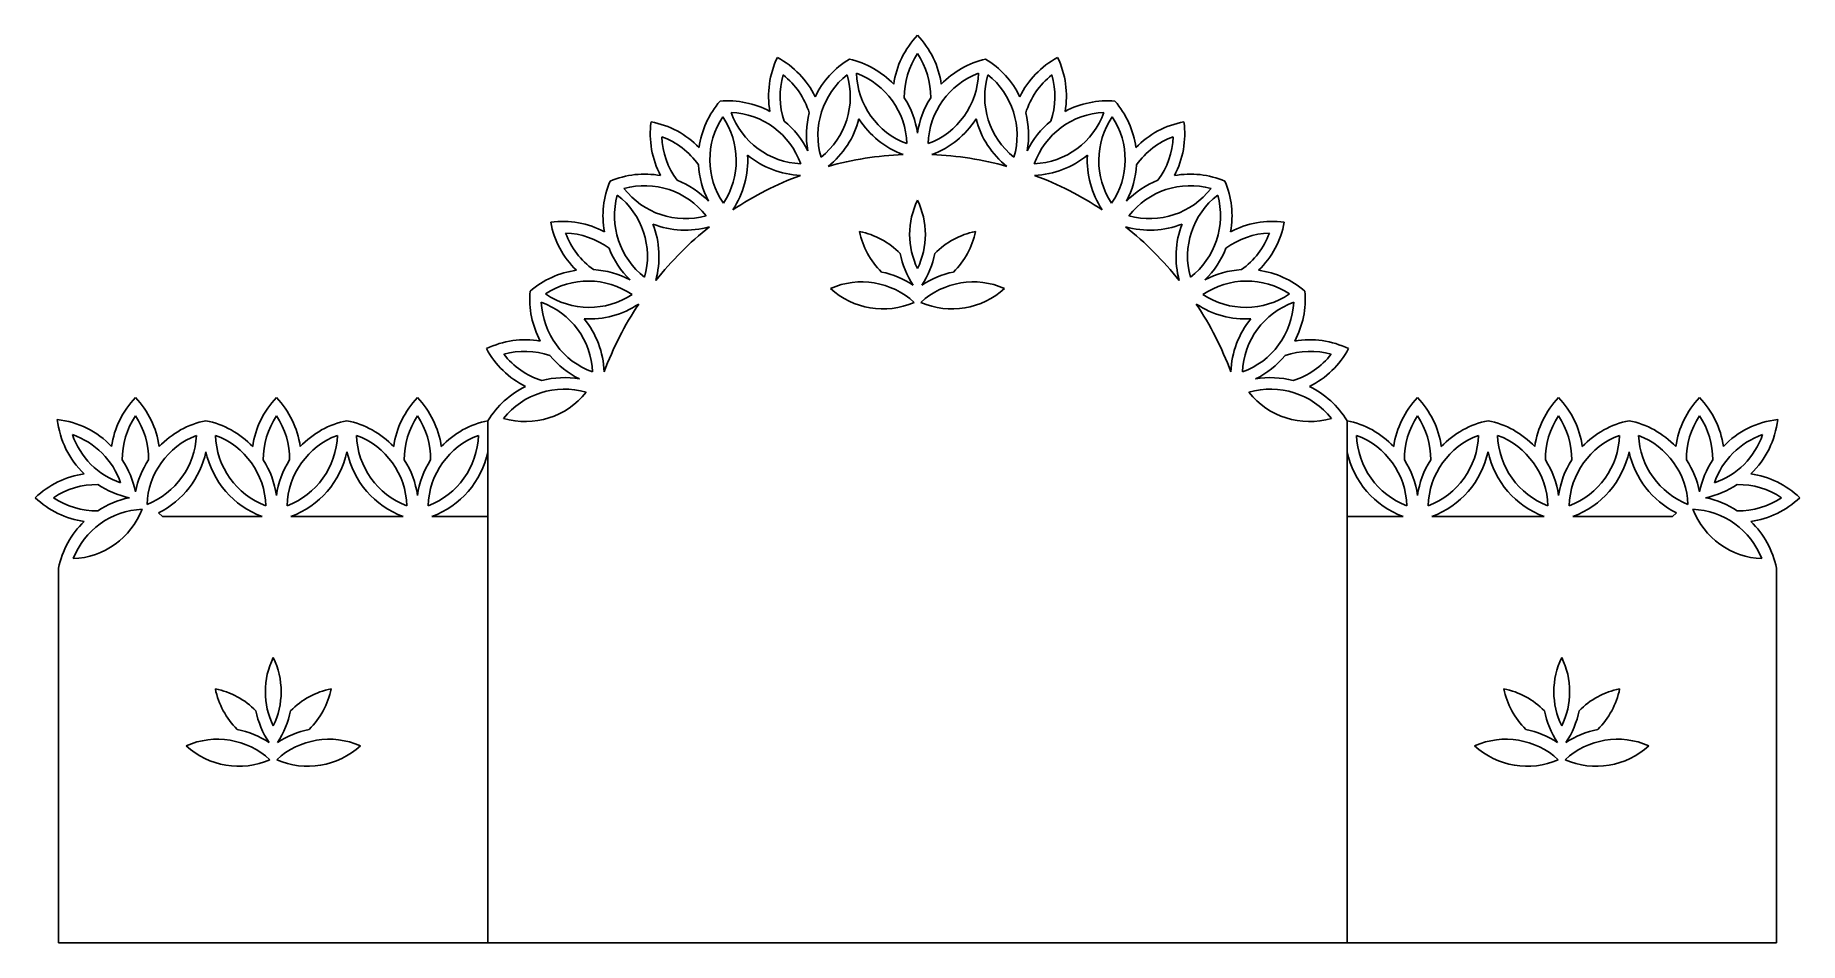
# Model space of a CAD drawing. Extents: x 148 to 415, y 169 to 306.
import ezdxf

# ---------------------------------------------------------------- set-up
doc = ezdxf.new("R2010")
doc.units = 0
doc.layers.get('0').update_dxf_attribs({"linetype": 'CONTINUOUS'})

msp = doc.modelspace()

# ---------------------------------------------------------------- linework, layer by layer
for p, q in [((216.850055, 247.976976), (216.850055, 243.272042)), ((346.850055, 247.976976), (346.850055, 243.272042)), ((216.85006, 233.477028), (216.850055, 243.272042)), ((346.85005, 233.477028), (346.850055, 243.272042)), ((167.00836, 234.051442), (167.582777, 233.477024)), ((182.649395, 233.477024), (167.582777, 233.477024)), ((187.024267, 233.477024), (203.991545, 233.477024)), ((208.366416, 233.477024), (216.85006, 233.477028)), ((216.850054, 169.01091), (216.850021, 233.477028)), ((355.333694, 233.477024), (346.85005, 233.477028)), ((346.850056, 169.01091), (346.850089, 233.477028)), ((376.675843, 233.477024), (359.708566, 233.477024)), ((381.050715, 233.477024), (396.117333, 233.477024)), ((396.691751, 234.051442), (396.117333, 233.477024)), ((151.850097, 169.01091), (151.850097, 225.661302)), ((411.850013, 169.01091), (411.850013, 225.661302)), ((151.850097, 169.01091), (411.850013, 169.01091))]:
    msp.add_line(p, q)
for centre, radius, start, end in [((291.592413, 296.960994), 13.483093, 136.266332, 171.860866), ((272.107697, 296.960994), 13.483093, 8.139134, 43.733668), ((272.797375, 297.070228), 13.483093, 154.266332, 189.860866), ((254.266309, 291.04912), 13.483093, 26.139134, 61.733668), ((278.516312, 291.134925), 13.483093, 121.084002, 154.266332), ((268.502775, 289.548937), 13.483093, 43.733668, 76.915998), ((291.592413, 296.960994), 11.73748, 146.100921, 180.676397), ((272.107697, 296.960994), 11.73748, 359.323603, 33.899079), ((295.197336, 289.548937), 13.483093, 103.084002, 136.266332), ((285.183799, 291.134925), 13.483093, 25.733668, 58.915998), ((309.433801, 291.04912), 13.483093, 118.266332, 153.860866), ((290.902735, 297.070228), 13.483093, 350.139134, 25.733668), ((272.797375, 297.070228), 11.73748, 164.100921, 198.676397), ((254.266309, 291.04912), 11.73748, 17.323603, 51.899079), ((278.516312, 291.134925), 11.73748, 128.506386, 196.304545), ((259.943101, 297.024745), 11.73748, 308.506386, 16.304545), ((268.502775, 289.548937), 11.73748, 1.695455, 69.493614), ((284.346894, 300.889926), 11.73748, 181.695455, 249.493614), ((279.353217, 300.889926), 11.73748, 290.506386, 358.304545), ((295.197336, 289.548937), 11.73748, 110.506386, 178.304545), ((303.757009, 297.024745), 11.73748, 163.695455, 231.493614), ((285.183799, 291.134925), 11.73748, 343.695455, 51.493614), ((309.433801, 291.04912), 11.73748, 128.100921, 162.676397), ((290.902735, 297.070228), 11.73748, 341.323603, 15.899079), ((268.502775, 289.548937), 13.483093, 8.139134, 32.646411), ((295.197336, 289.548937), 13.483093, 147.353589, 171.860866), ((262.161618, 287.48857), 13.483093, 139.084002, 172.266332), ((262.161618, 287.48857), 11.73748, 146.506386, 214.304545), ((253.128276, 282.885852), 13.483093, 61.733668, 94.915998), ((242.67739, 287.350684), 11.73748, 326.506386, 34.304545), ((264.69237, 298.567876), 11.73748, 199.695455, 267.493614), ((253.128276, 282.885852), 11.73748, 19.695455, 87.493614), ((278.516312, 291.134925), 13.483093, 165.353589, 189.860866), ((285.183799, 291.134925), 13.483093, 350.139134, 14.646411), ((299.00774, 298.567876), 11.73748, 272.506386, 340.304545), ((310.571835, 282.885852), 11.73748, 92.506386, 160.304545), ((310.571835, 282.885852), 13.483093, 85.084002, 118.266332), ((321.02272, 287.350684), 11.73748, 145.695455, 213.493614), ((301.538492, 287.48857), 11.73748, 325.695455, 33.493614), ((301.538492, 287.48857), 13.483093, 7.733668, 40.915998), ((254.888476, 291.36613), 13.483093, 172.266332, 207.860866), ((239.12501, 279.913301), 13.483093, 44.139134, 79.733668), ((253.128276, 282.885852), 13.483093, 26.139134, 50.646411), ((259.943101, 297.024745), 13.483093, 308.342395, 345.385045), ((284.346894, 300.889926), 13.483093, 212.614955, 249.657605), ((279.353217, 300.889926), 13.483093, 290.342395, 327.385045), ((303.757009, 297.024745), 13.483093, 194.614955, 231.657605), ((310.571835, 282.885852), 13.483093, 129.353589, 153.860866), ((324.5751, 279.913301), 13.483093, 100.266332, 135.860866), ((308.811634, 291.36613), 13.483093, 332.139134, 7.733668), ((254.888476, 291.36613), 11.73748, 182.100921, 216.676397), ((239.12501, 279.913301), 11.73748, 35.323603, 69.899079), ((324.5751, 279.913301), 11.73748, 110.100921, 144.676397), ((308.811634, 291.36613), 11.73748, 323.323603, 357.899079), ((262.161618, 287.48857), 13.483093, 183.353589, 207.860866), ((242.67739, 287.350684), 13.483093, 326.342395, 3.385045), ((264.69237, 298.567876), 13.483093, 230.614955, 267.657605), ((281.850055, 237.682011), 50.61315, 92.480248, 105.519752), ((281.850055, 237.682011), 50.61315, 74.480248, 87.519752), ((299.00774, 298.567876), 13.483093, 272.342395, 309.385045), ((321.02272, 287.350684), 13.483093, 176.614955, 213.657605), ((301.538492, 287.48857), 13.483093, 332.139134, 356.646411), ((247.734165, 278.966802), 13.483093, 157.084002, 190.266332), ((240.565264, 271.797901), 13.483093, 79.733668, 112.915998), ((240.565264, 271.797901), 11.73748, 37.695455, 105.493614), ((246.71736, 290.285893), 11.73748, 217.695455, 285.493614), ((240.565264, 271.797901), 13.483093, 44.139134, 68.646411), ((281.850055, 237.682011), 50.61315, 110.480248, 123.519752), ((281.850055, 237.682011), 50.61315, 56.480248, 69.519752), ((323.134846, 271.797901), 13.483093, 111.353589, 135.860866), ((323.134846, 271.797901), 11.73748, 74.506386, 142.304545), ((316.98275, 290.285893), 11.73748, 254.506386, 322.304545), ((323.134846, 271.797901), 13.483093, 67.084002, 100.266332), ((315.965945, 278.966802), 13.483093, 349.733668, 22.915998), ((247.734165, 278.966802), 11.73748, 164.506386, 232.304545), ((229.246173, 272.814707), 11.73748, 344.506386, 52.304545), ((292.375885, 276.165251), 11.722223, 153.888341, 206.111659), ((271.324225, 276.165251), 11.722223, 333.888341, 26.111659), ((334.453937, 272.814707), 11.73748, 127.695455, 195.493614), ((315.965945, 278.966802), 11.73748, 307.695455, 15.493614), ((228.165936, 264.64359), 13.483093, 62.139134, 97.733668), ((239.618765, 280.407056), 13.483093, 190.266332, 225.860866), ((229.246173, 272.814707), 13.483093, 344.342395, 21.385045), ((246.71736, 290.285893), 13.483093, 248.614955, 285.657605), ((316.98275, 290.285893), 13.483093, 254.342395, 291.385045), ((334.453937, 272.814707), 13.483093, 158.614955, 195.657605), ((335.534174, 264.64359), 13.483093, 82.266332, 117.860866), ((324.081345, 280.407056), 13.483093, 314.139134, 349.733668), ((228.165936, 264.64359), 11.73748, 53.323603, 87.899079), ((239.618765, 280.407056), 11.73748, 200.100921, 234.676397), ((281.850055, 237.682011), 50.61315, 128.480248, 141.519752), ((270.835964, 265.093937), 11.722223, 44.323603, 78.899079), ((284.59583, 278.853802), 11.722223, 191.100921, 225.676397), ((292.864146, 265.093937), 11.722223, 101.100921, 135.676397), ((279.10428, 278.853802), 11.722223, 314.323603, 348.899079), ((281.850055, 237.682011), 50.61315, 38.480248, 51.519752), ((335.534174, 264.64359), 11.73748, 92.100921, 126.676397), ((324.081345, 280.407056), 11.73748, 305.323603, 339.899079), ((247.734165, 278.966802), 13.483093, 201.353589, 225.860866), ((292.424519, 275.933458), 13.465567, 191.345824, 213.610996), ((271.275591, 275.933458), 13.465567, 326.389004, 348.654176), ((315.965945, 278.966802), 13.483093, 314.139134, 338.646411), ((232.043496, 257.370449), 13.483093, 97.733668, 130.915998), ((232.043496, 257.370449), 13.483093, 62.139134, 86.646411), ((273.756309, 257.265248), 13.465567, 56.389004, 78.654176), ((289.943801, 257.265248), 13.465567, 101.345824, 123.610996), ((331.656614, 257.370449), 13.483093, 93.353589, 117.860866), ((331.656614, 257.370449), 13.483093, 49.084002, 82.266332), ((236.646214, 266.403791), 13.483093, 175.084002, 208.266332), ((232.043496, 257.370449), 11.73748, 55.695455, 123.493614), ((232.181383, 276.854676), 11.73748, 235.695455, 303.493614), ((273.393119, 257.25499), 11.722223, 47.399258, 113.789811), ((276.599181, 276.609784), 11.722223, 227.399258, 293.789811), ((290.306991, 257.25499), 11.722223, 66.210189, 132.600742), ((287.100929, 276.609784), 11.722223, 246.210189, 312.600742), ((331.656614, 257.370449), 11.73748, 56.506386, 124.304545), ((331.518728, 276.854676), 11.73748, 236.506386, 304.304545), ((327.053896, 266.403791), 13.483093, 331.733668, 4.915998), ((220.96419, 254.839697), 11.73748, 2.506386, 70.304545), ((236.646214, 266.403791), 11.73748, 182.506386, 250.304545), ((232.181383, 276.854676), 13.483093, 266.614955, 303.657605), ((281.850055, 237.682011), 50.61315, 146.480248, 159.519752), ((281.850055, 237.682011), 50.61315, 20.480248, 33.519752), ((331.518728, 276.854676), 13.483093, 236.342395, 273.385045), ((327.053896, 266.403791), 11.73748, 289.695455, 357.493614), ((342.73592, 254.839697), 11.73748, 109.695455, 177.493614), ((220.96419, 254.839697), 13.483093, 2.342395, 39.385045), ((342.73592, 254.839697), 13.483093, 140.614955, 177.657605), ((222.461838, 246.734691), 13.483093, 80.139134, 115.733668), ((341.238272, 246.734691), 13.483093, 64.266332, 99.860866), ((228.482946, 265.265757), 13.483093, 208.266332, 243.860866), ((228.482946, 265.265757), 11.73748, 218.100921, 252.676397), ((222.461838, 246.734691), 11.73748, 71.323603, 105.899079), ((236.646214, 266.403791), 13.483093, 219.353589, 243.860866), ((327.053896, 266.403791), 13.483093, 296.139134, 320.646411), ((341.238272, 246.734691), 11.73748, 74.100921, 108.676397), ((335.217164, 265.265757), 11.73748, 287.323603, 321.899079), ((335.217164, 265.265757), 13.483093, 296.139134, 331.733668), ((228.397141, 241.015755), 13.483093, 80.139134, 104.646411), ((335.302969, 241.015755), 13.483093, 75.353589, 99.860866), ((173.224402, 242.178945), 13.465567, 136.266332, 171.860866), ((153.765014, 242.178945), 13.465567, 8.139134, 43.733668), ((194.566525, 242.178945), 13.465567, 136.266332, 171.860866), ((175.107137, 242.178945), 13.465567, 8.139134, 43.733668), ((215.908675, 242.178945), 13.465567, 136.266332, 171.860866), ((196.449286, 242.178945), 13.465567, 8.139134, 43.733668), ((228.397141, 241.015755), 13.483093, 115.733668, 148.916104), ((222.507321, 259.588966), 11.73748, 253.695455, 321.493614), ((228.397141, 241.015755), 11.73748, 73.695455, 141.493614), ((335.302969, 241.015755), 11.73748, 38.506386, 106.304545), ((341.192789, 259.588966), 11.73748, 218.506386, 286.304545), ((335.302969, 241.015755), 13.483093, 31.083896, 64.266332), ((367.250824, 242.178945), 13.465567, 136.266332, 171.860866), ((347.791436, 242.178945), 13.465567, 8.139134, 43.733668), ((388.592973, 242.178945), 13.465567, 136.266332, 171.860866), ((369.133585, 242.178945), 13.465567, 8.139134, 43.733668), ((409.935096, 242.178945), 13.465567, 136.266332, 171.860866), ((390.475708, 242.178945), 13.465567, 8.139134, 43.733668), ((173.224402, 242.178945), 11.722223, 146.100921, 180.676397), ((153.765014, 242.178945), 11.722223, 359.323603, 33.899079), ((194.566525, 242.178945), 11.722223, 146.100921, 180.676397), ((175.107137, 242.178945), 11.722223, 359.323603, 33.899079), ((215.908675, 242.178945), 11.722223, 146.100921, 180.676397), ((196.449286, 242.178945), 11.722223, 359.323603, 33.899079), ((367.250824, 242.178945), 11.722223, 146.100921, 180.676397), ((347.791436, 242.178945), 11.722223, 359.323603, 33.899079), ((388.592973, 242.178945), 11.722223, 146.100921, 180.676397), ((369.133585, 242.178945), 11.722223, 359.323603, 33.899079), ((409.935096, 242.178945), 11.722223, 146.100921, 180.676397), ((390.475708, 242.178945), 11.722223, 359.323603, 33.899079), ((150.164777, 234.776523), 13.465567, 43.733668, 83.584901), ((165.050548, 249.662294), 13.465567, 186.415099, 226.266332), ((165.050548, 249.662294), 11.722223, 198.888341, 251.111659), ((150.164777, 234.776523), 11.722223, 18.888341, 71.111659), ((176.959193, 234.827792), 11.722223, 111.210189, 177.600742), ((161.006259, 246.246669), 11.722223, 291.210189, 357.600742), ((176.824639, 234.776523), 13.465567, 101.388287, 136.266332), ((171.5069, 234.776523), 13.465567, 43.733668, 78.611713), ((171.5069, 234.776523), 11.722223, 1.695455, 69.493614), ((187.330424, 246.10277), 11.722223, 181.695455, 249.493614), ((198.166762, 234.776523), 11.722223, 110.506386, 178.304545), ((182.343238, 246.10277), 11.722223, 290.506386, 358.304545), ((198.166762, 234.776523), 13.465567, 101.388229, 136.266332), ((192.849049, 234.776523), 13.465567, 43.733668, 78.611771), ((192.849049, 234.776523), 11.722223, 1.695455, 69.493614), ((208.672573, 246.10277), 11.722223, 181.695455, 249.493614), ((219.508911, 234.776523), 11.722223, 110.506386, 178.304545), ((203.685387, 246.10277), 11.722223, 290.506386, 358.304545), ((219.508911, 234.776523), 13.465567, 101.388229, 136.266332), ((344.191199, 234.776523), 13.465567, 43.733668, 78.611771), ((344.191199, 234.776523), 11.722223, 1.695455, 69.493614), ((360.014723, 246.10277), 11.722223, 181.695455, 249.493614), ((370.851061, 234.776523), 11.722223, 110.506386, 178.304545), ((355.027537, 246.10277), 11.722223, 290.506386, 358.304545), ((370.851061, 234.776523), 13.465567, 101.388229, 136.266332), ((365.533348, 234.776523), 13.465567, 43.733668, 78.611771), ((365.533348, 234.776523), 11.722223, 1.695455, 69.493614), ((381.356872, 246.10277), 11.722223, 181.695455, 249.493614), ((392.19321, 234.776523), 11.722223, 110.506386, 178.304545), ((376.369686, 246.10277), 11.722223, 290.506386, 358.304545), ((392.19321, 234.776523), 13.465567, 101.388287, 136.266332), ((386.875471, 234.776523), 13.465567, 43.733668, 78.611713), ((386.740917, 234.827792), 11.722223, 2.399258, 68.789811), ((402.693851, 246.246669), 11.722223, 182.399258, 248.789811), ((398.649562, 249.662294), 11.722223, 288.888341, 341.111659), ((413.535333, 234.776523), 11.722223, 108.888341, 161.111659), ((413.535333, 234.776523), 13.465567, 96.415099, 136.266332), ((398.649562, 249.662294), 13.465567, 313.733668, 353.584901), ((161.001115, 246.10277), 13.465567, 296.49495, 347.8645), ((187.330424, 246.10277), 13.465567, 192.1355, 249.657605), ((182.343238, 246.10277), 13.465567, 290.342395, 347.864769), ((208.672573, 246.10277), 13.465567, 192.135231, 249.657605), ((203.685387, 246.10277), 13.465567, 290.342395, 347.864769), ((360.014723, 246.10277), 13.465567, 192.135231, 249.657605), ((355.027537, 246.10277), 13.465567, 290.342395, 347.864769), ((381.356872, 246.10277), 13.465567, 192.135231, 249.657605), ((376.369686, 246.10277), 13.465567, 290.342395, 347.8645), ((402.698995, 246.10277), 13.465567, 192.1355, 243.50505), ((150.29429, 234.578231), 13.465567, 11.389004, 33.654176), ((176.695126, 234.578231), 13.465567, 146.345824, 168.610996), ((171.5069, 234.776523), 13.465567, 8.139134, 32.646411), ((198.166762, 234.776523), 13.465567, 147.353589, 171.860866), ((192.849049, 234.776523), 13.465567, 8.139134, 32.646411), ((219.508911, 234.776523), 13.465567, 147.353589, 171.860866), ((344.191199, 234.776523), 13.465567, 8.139134, 32.646411), ((370.851061, 234.776523), 13.465567, 147.353589, 171.860866), ((365.533348, 234.776523), 13.465567, 8.139134, 32.646411), ((392.19321, 234.776523), 13.465567, 147.353589, 171.860866), ((387.004984, 234.578231), 13.465567, 11.389004, 33.654176), ((413.40582, 234.578231), 13.465567, 146.345824, 168.610996), ((157.648126, 226.602669), 13.465567, 98.139134, 133.733668), ((157.648126, 226.602669), 11.722223, 89.323603, 123.899079), ((165.248841, 249.532781), 13.465567, 236.345824, 258.610996), ((398.45127, 249.532781), 13.465567, 281.389004, 303.654176), ((406.051984, 226.602669), 11.722223, 56.100921, 90.676397), ((406.051984, 226.602669), 13.465567, 46.266332, 81.860866), ((157.648126, 246.062057), 13.465567, 226.266332, 261.860866), ((157.648126, 246.062057), 11.722223, 236.100921, 270.676397), ((165.248841, 223.131945), 13.465567, 101.389004, 123.654176), ((398.45127, 223.131945), 13.465567, 56.345824, 78.610996), ((406.051984, 246.062057), 11.722223, 269.323603, 303.899079), ((406.051984, 246.062057), 13.465567, 278.139134, 313.733668), ((165.050548, 223.002432), 13.465567, 133.733668, 168.611713), ((153.580402, 238.820812), 11.722223, 272.399258, 338.789811), ((164.999279, 222.867878), 11.722223, 92.399258, 158.789811), ((398.700831, 222.867878), 11.722223, 21.210189, 87.600742), ((410.119708, 238.820812), 11.722223, 201.210189, 267.600742), ((398.649562, 223.002432), 13.465567, 11.388287, 46.266332), ((194.875927, 206.979018), 11.722223, 153.888341, 206.111659), ((173.824267, 206.979018), 11.722223, 333.888341, 26.111659), ((389.875843, 206.979018), 11.722223, 153.888341, 206.111659), ((368.824183, 206.979018), 11.722223, 333.888341, 26.111659), ((187.095872, 209.667569), 11.722223, 191.100921, 225.676397), ((173.336007, 195.907703), 11.722223, 44.323603, 78.899079), ((195.364188, 195.907703), 11.722223, 101.100921, 135.676397), ((181.604322, 209.667569), 11.722223, 314.323603, 348.899079), ((368.335922, 195.907703), 11.722223, 44.323603, 78.899079), ((382.095788, 209.667569), 11.722223, 191.100921, 225.676397), ((390.364104, 195.907703), 11.722223, 101.100921, 135.676397), ((376.604238, 209.667569), 11.722223, 314.323603, 348.899079), ((194.924561, 206.747224), 13.465567, 191.345824, 213.610996), ((173.775633, 206.747224), 13.465567, 326.389004, 348.654176), ((389.924477, 206.747224), 13.465567, 191.345824, 213.610996), ((368.775549, 206.747224), 13.465567, 326.389004, 348.654176), ((176.256351, 188.079014), 13.465567, 56.389004, 78.654176), ((192.443843, 188.079014), 13.465567, 101.345824, 123.610996), ((371.256267, 188.079014), 13.465567, 56.389004, 78.654176), ((387.443759, 188.079014), 13.465567, 101.345824, 123.610996), ((175.893161, 188.068757), 11.722223, 47.399258, 113.789811), ((179.099223, 207.423551), 11.722223, 227.399258, 293.789811), ((189.600971, 207.423551), 11.722223, 246.210189, 312.600742), ((192.807034, 188.068757), 11.722223, 66.210189, 132.600742), ((370.893076, 188.068757), 11.722223, 47.399258, 113.789811), ((374.099139, 207.423551), 11.722223, 227.399258, 293.789811), ((387.806949, 188.068757), 11.722223, 66.210189, 132.600742), ((384.600887, 207.423551), 11.722223, 246.210189, 312.600742)]:
    msp.add_arc(centre, radius, start, end)

doc.saveas('drawing.dxf')
